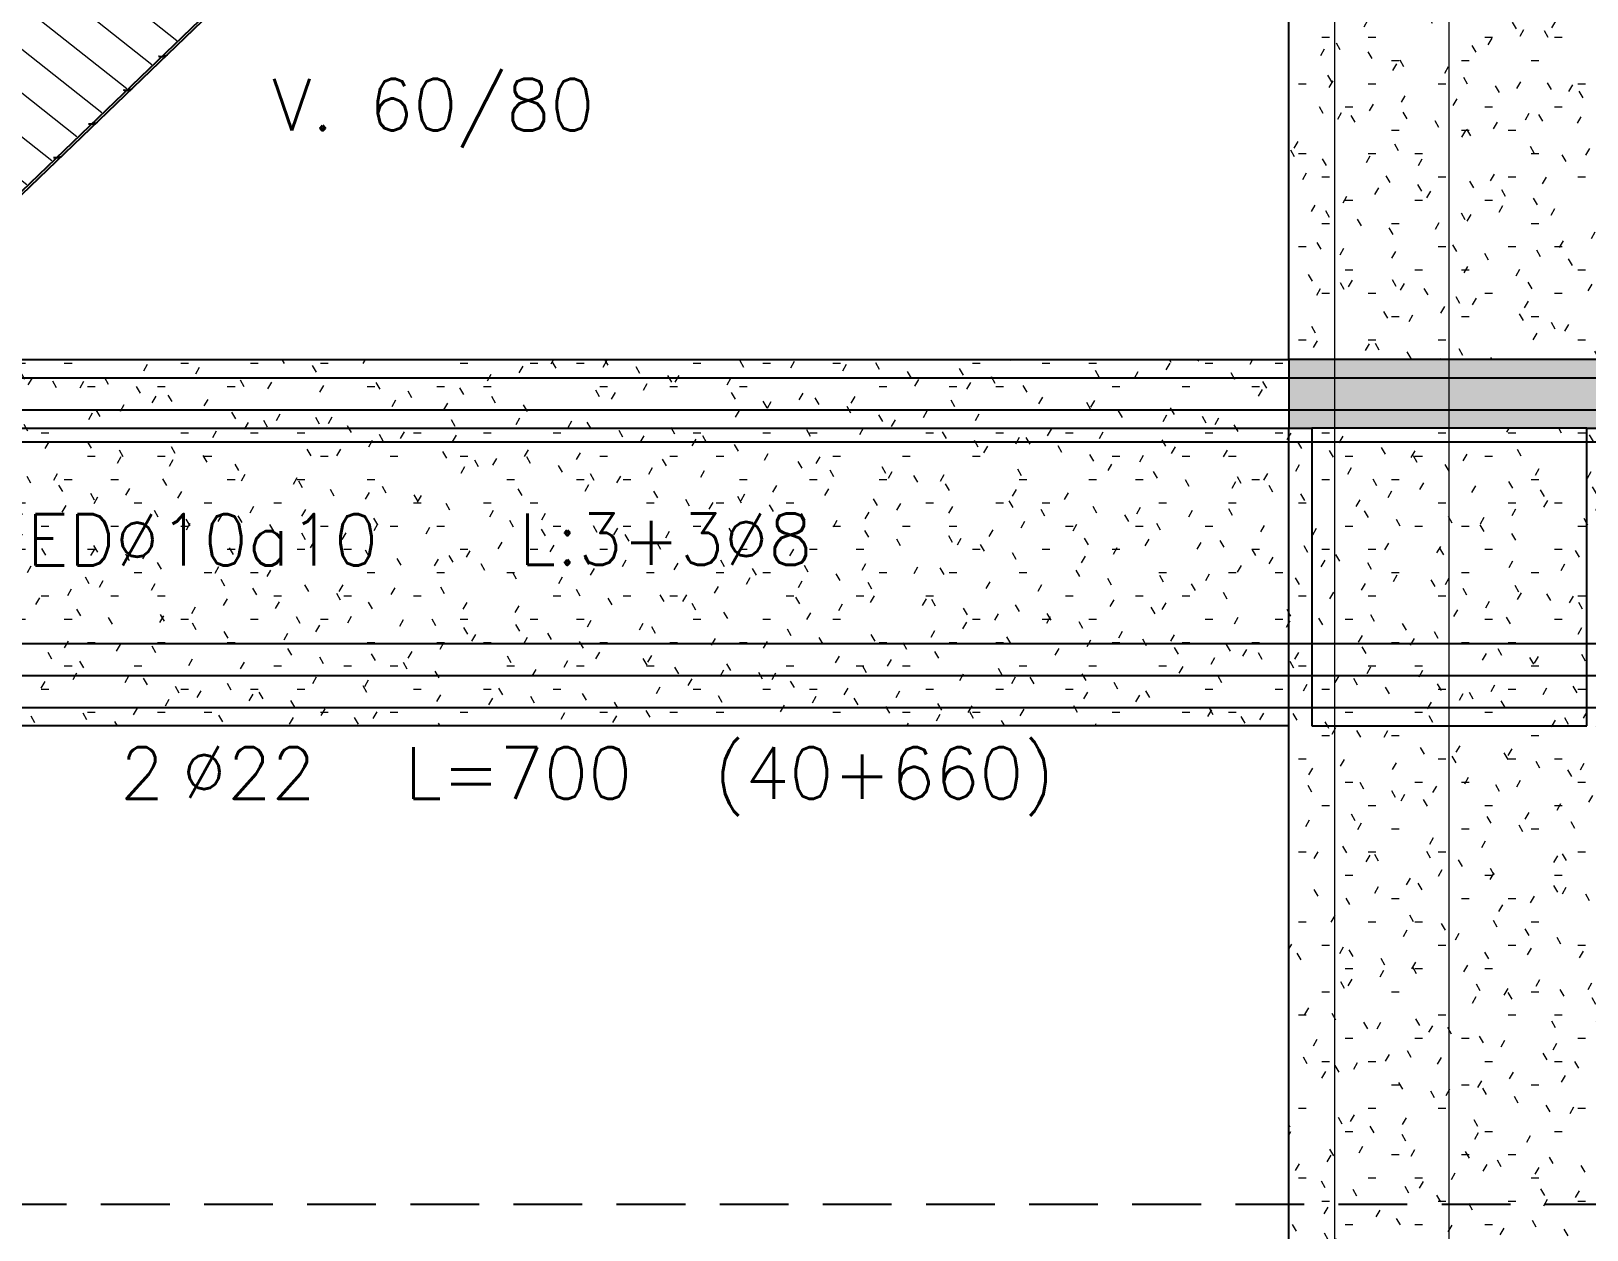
# Model space of a CAD drawing. Extents: x -9282 to 18119, y -11629 to 17404.
# Drawn here: x 1397.2 to 1736.6, y 2966.5 to 3228.1 of the extents above; entities that cross this region are included whole.
import ezdxf
from ezdxf.enums import TextEntityAlignment as Align

# ---------------------------------------------------------------- set-up
doc = ezdxf.new("R2010")
doc.units = 0
doc.header["$LTSCALE"] = 30
doc.header["$MEASUREMENT"] = 0
doc.linetypes.add('EJEH$0$DASHED', pattern=[0.75, 0.5, -0.25])
doc.linetypes.add('EJEH$0$RLE-PROYECCION', pattern=[0.71438, 0.47625, -0.23813])
doc.layers.get('0').update_dxf_attribs({"linetype": 'CONTINUOUS'})
for name, color, linetype in [('EJEH$0$CORTES', 5, 'CONTINUOUS'), ('EJEH$0$RLA-FE', 7, 'CONTINUOUS'), ('EJEH$0$RLA-TEXTOS-FE', 9, 'CONTINUOUS')]:
    doc.layers.add(name, color=color, linetype=linetype)
doc.layers.add('EJEH$0$RLA-ACHURADO', color=30, linetype='EJEH$0$RLE-PROYECCION', lineweight=15, transparency=0.7)
doc.layers.add('EJEH$0$RLA-CONTORNO', color=30, linetype='CONTINUOUS', lineweight=25)
doc.layers.add('EJEH$0$RLA-EJES', color=1, linetype='CONTINUOUS', lineweight=9)
doc.styles.add('EJEH$0$RomanS', font='romans.shx', dxfattribs={"height": 11.25})
pattern_1 = [(0, (-439.582, -2117.392), (20.32, 5.08), [1.676, -13.564, 1.676, -13.564, -81.28]), (0, (-439.582, -2117.392), (20.32, 5.08), [-30.48, 1.676, -28.804, 1.676, -13.564, -35.56]), (0, (-439.582, -2117.392), (20.32, 5.08), [-76.2, 1.676, -8.484, 1.676, -23.724]), (120, (-431.962, -2114.852), (-14.559409, 15.057636), [1.676, -13.564, 1.676, -13.564, -81.28]), (120, (-431.962, -2114.852), (-14.559409, 15.057636), [-30.48, 1.676, -28.804, 1.676, -13.564, -35.56]), (120, (-431.962, -2114.852), (-14.559409, 15.057636), [-76.2, 1.676, -8.484, 1.676, -23.724]), (240, (-429.422, -2104.692), (-5.760591, -20.137636), [1.676, -13.564, 1.676, -13.564, -81.28]), (240, (-429.422, -2104.692), (-5.760591, -20.137636), [-30.48, 1.676, -28.804, 1.676, -13.564, -35.56]), (240, (-429.422, -2104.692), (-5.760591, -20.137636), [-76.2, 1.676, -8.484, 1.676, -23.724])]

# ---------------------------------------------------------------- blocks, each defined once
blk = doc.blocks.new('*U144')
at = {"layer": 'EJEH$0$RLA-FE'}
blk.add_line((0, 0), (918.21, 0), dxfattribs=at)
at = {"layer": 'EJEH$0$RLA-FE', "color": 3, "style": 'EJEH$0$RomanS', "flags": 8}
for tag, p in [('F=', (520.99, 9.32)), ('NUM', (535.4, 9.32))]:
    blk.add_attdef(tag, text='', height=11.25, dxfattribs=at).set_placement(p, align=Align.RIGHT)
at = {"layer": 'EJEH$0$RLA-FE', "color": 3, "style": 'EJEH$0$RomanS'}
for tag, p, flags in [('PHI', (539.29, 9.54), 14), ('DIAM', (549.15, 9.32), 12), ('MINUS', (571.17, 9.32), 13), ('MARK', (584.56, 9.32), 13), ('TEXTO_FE1', (587.86, 9.32), 8), ('TEXTO_FE2', (655.38, 9.34), 8), ('TIPO', (498.8, -75.78), 13), ('NVECES', (484.93, -94.72), 13), ('NUMFE', (488.86, -114.48), 13), ('CAPA', (497.06, -133.6), 13), ('DESPLAZA', (278.34, -151.59), 13), ('ESPACIO', (284.39, -169.95), 13), ('CANT', (298.23, -188.75), 13)]:
    blk.add_attdef(tag, p, '', height=11.25, dxfattribs=dict(at, flags=flags))
blk = doc.blocks.new('*U146')
at = {"layer": 'EJEH$0$RLA-FE'}
blk.add_line((0, 0), (718.21, 0), dxfattribs=at)
at = {"layer": 'EJEH$0$RLA-FE', "color": 3, "style": 'EJEH$0$RomanS', "flags": 8}
for tag, p in [('F=', (522.23, 36.32)), ('NUM', (536.63, 36.32))]:
    blk.add_attdef(tag, text='', height=11.25, dxfattribs=at).set_placement(p, align=Align.RIGHT)
at = {"layer": 'EJEH$0$RLA-FE', "color": 3, "style": 'EJEH$0$RomanS'}
for tag, p, flags in [('PHI', (540.53, 36.54), 14), ('DIAM', (550.39, 36.32), 12), ('MINUS', (572.4, 36.32), 13), ('MARK', (585.8, 36.32), 13), ('TEXTO_FE1', (589.1, 36.32), 8), ('TEXTO_FE2', (656.62, 36.34), 8), ('TIPO', (398.8, -75.78), 13), ('NVECES', (384.93, -94.72), 13), ('NUMFE', (388.86, -114.48), 13), ('CAPA', (397.06, -133.6), 13), ('DESPLAZA', (278.34, -151.59), 13), ('ESPACIO', (284.39, -169.95), 13), ('CANT', (298.23, -188.75), 13)]:
    blk.add_attdef(tag, p, '', height=11.25, dxfattribs=dict(at, flags=flags))
blk = doc.blocks.new('*U147')
at = {"layer": 'EJEH$0$RLA-FE'}
blk.add_line((0, 0), (628.21, 0), dxfattribs=at)
at = {"layer": 'EJEH$0$RLA-FE', "color": 3, "style": 'EJEH$0$RomanS', "flags": 8}
for tag, p in [('F=', (511.75, 66.32)), ('NUM', (526.16, 66.32))]:
    blk.add_attdef(tag, text='', height=11.25, dxfattribs=at).set_placement(p, align=Align.RIGHT)
at = {"layer": 'EJEH$0$RLA-FE', "color": 3, "style": 'EJEH$0$RomanS'}
for tag, p, flags in [('PHI', (530.06, 66.54), 14), ('DIAM', (539.91, 66.32), 12), ('MINUS', (561.93, 66.32), 13), ('MARK', (575.32, 66.32), 13), ('TEXTO_FE1', (578.63, 66.32), 8), ('TEXTO_FE2', (646.15, 66.34), 8), ('TIPO', (353.8, -75.78), 13), ('NVECES', (339.93, -94.72), 13), ('NUMFE', (343.86, -114.48), 13), ('CAPA', (352.06, -133.6), 13), ('DESPLAZA', (278.34, -151.59), 13), ('ESPACIO', (284.39, -169.95), 13), ('CANT', (298.23, -188.75), 13)]:
    blk.add_attdef(tag, p, '', height=11.25, dxfattribs=dict(at, flags=flags))
blk = doc.blocks.new('*U138')
at = {"layer": 'EJEH$0$RLA-FE'}
blk.add_line((0, 0), (578.21, 0), dxfattribs=at)
at = {"layer": 'EJEH$0$RLA-FE', "color": 3, "style": 'EJEH$0$RomanS', "flags": 8}
for tag, p in [('F=', (144.73, -19.89)), ('NUM', (159.14, -19.89))]:
    blk.add_attdef(tag, text='', height=11.25, dxfattribs=at).set_placement(p, align=Align.RIGHT)
at = {"layer": 'EJEH$0$RLA-FE', "color": 3, "style": 'EJEH$0$RomanS'}
for tag, p, flags in [('PHI', (163.04, -19.68), 12), ('DIAM', (172.89, -19.89), 12), ('MINUS', (194.91, -19.89), 13), ('MARK', (208.3, -19.89), 13), ('TEXTO_FE1', (211.61, -19.89), 8), ('TEXTO_FE2', (279.13, -19.88), 8), ('TIPO', (328.8, -57.92), 13), ('NVECES', (314.93, -76.86), 13), ('NUMFE', (318.86, -96.62), 13), ('CAPA', (327.06, -115.74), 13), ('DESPLAZA', (277.18, -134.17), 13), ('ESPACIO', (283.22, -152.53), 13), ('CANT', (297.06, -171.33), 13)]:
    blk.add_attdef(tag, p, '', height=11.25, dxfattribs=dict(at, flags=flags))
blk = doc.blocks.new('*U139')
at = {"layer": 'EJEH$0$RLA-FE'}
blk.add_line((0, 0), (1028.21, 0), dxfattribs=at)
at = {"layer": 'EJEH$0$RLA-FE', "color": 3, "style": 'EJEH$0$RomanS', "flags": 8}
for tag, p in [('F=', (522.11, -47.89)), ('NUM', (536.52, -47.89))]:
    blk.add_attdef(tag, text='', height=11.25, dxfattribs=at).set_placement(p, align=Align.RIGHT)
at = {"layer": 'EJEH$0$RLA-FE', "color": 3, "style": 'EJEH$0$RomanS'}
for tag, p, flags in [('PHI', (540.42, -47.68), 12), ('DIAM', (550.27, -47.89), 12), ('MINUS', (572.29, -47.89), 13), ('MARK', (585.68, -47.89), 13), ('TEXTO_FE1', (588.98, -47.89), 8), ('TEXTO_FE2', (656.51, -47.88), 8), ('TIPO', (553.8, -57.92), 13), ('NVECES', (539.93, -76.86), 13), ('NUMFE', (543.86, -96.62), 13), ('CAPA', (552.06, -115.74), 13), ('DESPLAZA', (277.18, -134.17), 13), ('ESPACIO', (283.22, -152.53), 13), ('CANT', (297.06, -171.33), 13)]:
    blk.add_attdef(tag, p, '', height=11.25, dxfattribs=dict(at, flags=flags))
blk = doc.blocks.new('*U140')
at = {"layer": 'EJEH$0$RLA-FE'}
blk.add_line((0, 0), (628.21, 0), dxfattribs=at)
at = {"layer": 'EJEH$0$RLA-FE', "color": 3, "style": 'EJEH$0$RomanS', "text_generation_flag": 2}
for tag, p, flags in [('NUMFE', (343.86, 256.04), 13), ('NVECES', (339.93, 236.27), 13), ('TIPO', (353.8, 217.34), 13), ('PHI', (532.82, 75.02), 14), ('DIAM', (542.67, 75.23), 12), ('MINUS', (564.69, 75.23), 13), ('MARK', (578.08, 75.23), 13), ('TEXTO_FE1', (581.38, 75.23), 8), ('TEXTO_FE2', (648.91, 75.22), 8)]:
    blk.add_attdef(tag, p, '', height=11.25, rotation=180, dxfattribs=dict(at, flags=flags))
at = {"layer": 'EJEH$0$RLA-FE', "color": 3, "style": 'EJEH$0$RomanS', "text_generation_flag": 2, "flags": 8}
for tag, p in [('F=', (514.51, 75.23)), ('NUM', (528.92, 75.23))]:
    blk.add_attdef(tag, text='', height=11.25, rotation=180, dxfattribs=at).set_placement(p, align=Align.RIGHT)
at = {"layer": 'EJEH$0$RLA-FE', "color": 3, "style": 'EJEH$0$RomanS', "flags": 13}
for tag, p in [('CAPA', (352.06, -133.6)), ('DESPLAZA', (278.34, -151.59)), ('ESPACIO', (284.39, -169.95)), ('CANT', (298.23, -188.75))]:
    blk.add_attdef(tag, p, '', height=11.25, dxfattribs=at)
blk = doc.blocks.new('EJEH')
at = {"layer": 'EJEH$0$RLA-ACHURADO'}
h = blk.add_hatch(dxfattribs=at)
h.set_pattern_fill('SAND - DENSE', color=256, style=0, pattern_type=2)
h.set_pattern_definition(pattern_1)
h.paths.add_polyline_path([(-1169.82, 787), (-1169.82, 1168), (-1174.8, 1168), (-1174.8, 1103), (-1234.8, 1103), (-1234.8, 1168), (-1239.82, 1168), (-1239.82, 787)], flags=0)
h = blk.add_hatch(dxfattribs=at)
h.set_pattern_fill('RLE-ELEMENTOS METALICOS', color=256, angle=6.623, style=0, pattern_type=2)
h.set_pattern_definition([(141.623, (-89.674, -1990.712), (-4.656249, -5.87957), [])])
h.paths.add_polyline_path([(-1555.01, 786.89), (-1239.8, 1089.4), (-1239.82, 1103), (-1267.5, 1103), (-1596.27, 787), (-1571.91, 787)])
h = blk.add_hatch(dxfattribs=at)
h.set_pattern_fill('SAND - DENSE', color=256, style=0, pattern_type=2)
h.set_pattern_definition(pattern_1)
h.paths.add_polyline_path([(-1239.82, 772), (-1239.82, 787), (-1646.82, 787), (-1646.82, 772), (-1429.94, 772)], flags=0)
h = blk.add_hatch(dxfattribs=at)
h.set_pattern_fill('SAND - DENSE', color=256, style=0, pattern_type=2)
h.set_pattern_definition(pattern_1)
h.paths.add_polyline_path([(-439.6, 772), (525.18, 772), (525.18, 787), (-1239.82, 787), (-1239.82, 772), (-1099.83, 772)], flags=0)
h = blk.add_hatch(dxfattribs=at)
h.set_pattern_fill('SAND - DENSE', color=256, style=0, pattern_type=2)
h.set_pattern_definition(pattern_1)
h.paths.add_polyline_path([(-1239.82, 707), (-1239.82, 772), (-1586.82, 772), (-1586.82, 707), (-1429.94, 707)], flags=0)
h = blk.add_hatch(dxfattribs=at)
h.set_pattern_fill('SAND - DENSE', color=256, style=0, pattern_type=2)
h.set_pattern_definition(pattern_1)
h.paths.add_polyline_path([(-1169.82, 391), (-1169.82, 772), (-1174.8, 772), (-1174.8, 707), (-1234.8, 707), (-1234.8, 772), (-1239.82, 772), (-1239.82, 391), (-1174.8, 391)], flags=0)
h = blk.add_hatch(dxfattribs=at)
h.set_pattern_fill('SAND - DENSE', color=256, style=0, pattern_type=2)
h.set_pattern_definition(pattern_1)
h.paths.add_polyline_path([(-1234.8, 707), (-1174.8, 707), (-1174.8, 772), (-1234.8, 772)], flags=0)
at = {"layer": 'EJEH$0$CORTES', "color": 1, "linetype": 'EJEH$0$DASHED'}
blk.add_lwpolyline([(-1646.67, 1314.8), (-1146.48, 1314.8, -0.414214), (-1096.48, 1264.8), (-1096.48, 652.58, -0.414214), (-1146.48, 602.58), (-1646.67, 602.58, -0.414214), (-1696.67, 652.58), (-1696.67, 1264.8, -0.414214)], format="xyb", close=True, dxfattribs=at)
at = {"layer": 'EJEH$0$RLA-CONTORNO'}
for p, q in [((-1239.82, 787), (-1239.82, 1168)), ((-1239.8, 1089.4), (-1554.42, 787)), ((-1553.7, 787), (-1239.8, 1088.71)), ((-1486.38, 853.05), (-1486.42, 853.05)), ((-1486.35, 853.05), (-1486.38, 853.05)), ((-1486.31, 853.05), (-1486.35, 853.05)), ((-1486.28, 853.05), (-1486.31, 853.05)), ((-1486.24, 853.04), (-1486.28, 853.05)), ((-1486.21, 853.04), (-1486.24, 853.04)), ((-1486.17, 853.04), (-1486.21, 853.04)), ((-1486.14, 853.04), (-1486.17, 853.04)), ((-1486.1, 853.04), (-1486.14, 853.04)), ((-1486.06, 853.04), (-1486.1, 853.04)), ((-1486.03, 853.04), (-1486.06, 853.04)), ((-1485.99, 853.04), (-1486.03, 853.04)), ((-1485.96, 853.03), (-1485.99, 853.04)), ((-1485.93, 853.03), (-1485.96, 853.03)), ((-1485.89, 853.03), (-1485.93, 853.03)), ((-1485.86, 853.03), (-1485.89, 853.03)), ((-1485.82, 853.03), (-1485.86, 853.03)), ((-1485.79, 853.03), (-1485.82, 853.03)), ((-1485.75, 853.03), (-1485.79, 853.03)), ((-1485.72, 853.03), (-1485.75, 853.03)), ((-1485.69, 853.03), (-1485.72, 853.03)), ((-1485.65, 853.03), (-1485.69, 853.03)), ((-1485.62, 853.04), (-1485.65, 853.03)), ((-1485.59, 853.04), (-1485.62, 853.04)), ((-1485.56, 853.04), (-1485.59, 853.04)), ((-1485.52, 853.04), (-1485.56, 853.04)), ((-1485.49, 853.04), (-1485.52, 853.04)), ((-1485.46, 853.04), (-1485.49, 853.04)), ((-1485.43, 853.05), (-1485.46, 853.04)), ((-1485.4, 853.05), (-1485.43, 853.05)), ((-1485.37, 853.05), (-1485.4, 853.05)), ((-1485.34, 853.06), (-1485.37, 853.05)), ((-1485.3, 853.06), (-1485.34, 853.06)), ((-1485.27, 853.07), (-1485.3, 853.06)), ((-1485.25, 853.07), (-1485.27, 853.07)), ((-1485.22, 853.08), (-1485.25, 853.07)), ((-1485.19, 853.08), (-1485.22, 853.08)), ((-1485.16, 853.09), (-1485.19, 853.08)), ((-1485.13, 853.09), (-1485.16, 853.09)), ((-1485.1, 853.1), (-1485.13, 853.09)), ((-1485.07, 853.11), (-1485.1, 853.1)), ((-1485.05, 853.11), (-1485.07, 853.11)), ((-1485.02, 853.12), (-1485.05, 853.11)), ((-1484.99, 853.13), (-1485.02, 853.12)), ((-1484.97, 853.14), (-1484.99, 853.13)), ((-1484.94, 853.15), (-1484.97, 853.14)), ((-1484.92, 853.15), (-1484.94, 853.15)), ((-1484.89, 853.16), (-1484.92, 853.15)), ((-1484.87, 853.17), (-1484.89, 853.16)), ((-1484.84, 853.18), (-1484.87, 853.17)), ((-1484.82, 853.2), (-1484.84, 853.18)), ((-1484.8, 853.21), (-1484.82, 853.2)), ((-1484.78, 853.22), (-1484.8, 853.21)), ((-1484.75, 853.23), (-1484.78, 853.22)), ((-1484.73, 853.24), (-1484.75, 853.23)), ((-1484.71, 853.26), (-1484.73, 853.24)), ((-1484.69, 853.27), (-1484.71, 853.26)), ((-1484.67, 853.28), (-1484.69, 853.27)), ((-1484.65, 853.3), (-1484.67, 853.28)), ((-1484.63, 853.31), (-1484.65, 853.3)), ((-1484.61, 853.33), (-1484.63, 853.31)), ((-1484.59, 853.35), (-1484.61, 853.33)), ((-1484.57, 853.36), (-1484.59, 853.35)), ((-1494.03, 845.7), (-1494.07, 845.7)), ((-1494, 845.7), (-1494.03, 845.7)), ((-1493.96, 845.7), (-1494, 845.7)), ((-1493.92, 845.7), (-1493.96, 845.7)), ((-1493.89, 845.69), (-1493.92, 845.7)), ((-1493.85, 845.69), (-1493.89, 845.69)), ((-1493.82, 845.69), (-1493.85, 845.69)), ((-1493.78, 845.69), (-1493.82, 845.69)), ((-1493.75, 845.69), (-1493.78, 845.69)), ((-1493.71, 845.69), (-1493.75, 845.69)), ((-1493.68, 845.69), (-1493.71, 845.69)), ((-1493.64, 845.69), (-1493.68, 845.69)), ((-1493.61, 845.68), (-1493.64, 845.69)), ((-1493.57, 845.68), (-1493.61, 845.68)), ((-1493.54, 845.68), (-1493.57, 845.68)), ((-1493.5, 845.68), (-1493.54, 845.68)), ((-1493.47, 845.68), (-1493.5, 845.68)), ((-1493.43, 845.68), (-1493.47, 845.68)), ((-1493.4, 845.68), (-1493.43, 845.68)), ((-1493.37, 845.68), (-1493.4, 845.68)), ((-1493.33, 845.68), (-1493.37, 845.68)), ((-1493.3, 845.68), (-1493.33, 845.68)), ((-1493.27, 845.69), (-1493.3, 845.68)), ((-1493.23, 845.69), (-1493.27, 845.69)), ((-1493.2, 845.69), (-1493.23, 845.69)), ((-1493.17, 845.69), (-1493.2, 845.69)), ((-1493.14, 845.69), (-1493.17, 845.69)), ((-1493.11, 845.69), (-1493.14, 845.69)), ((-1493.07, 845.7), (-1493.11, 845.69)), ((-1493.04, 845.7), (-1493.07, 845.7)), ((-1493.01, 845.7), (-1493.04, 845.7)), ((-1492.98, 845.71), (-1493.01, 845.7)), ((-1492.95, 845.71), (-1492.98, 845.71)), ((-1492.92, 845.72), (-1492.95, 845.71)), ((-1492.89, 845.72), (-1492.92, 845.72)), ((-1492.86, 845.73), (-1492.89, 845.72)), ((-1492.83, 845.73), (-1492.86, 845.73)), ((-1492.81, 845.74), (-1492.83, 845.73)), ((-1492.78, 845.74), (-1492.81, 845.74)), ((-1492.75, 845.75), (-1492.78, 845.74)), ((-1492.72, 845.76), (-1492.75, 845.75)), ((-1492.69, 845.76), (-1492.72, 845.76)), ((-1492.67, 845.77), (-1492.69, 845.76)), ((-1492.64, 845.78), (-1492.67, 845.77)), ((-1492.62, 845.79), (-1492.64, 845.78)), ((-1492.59, 845.8), (-1492.62, 845.79)), ((-1492.56, 845.8), (-1492.59, 845.8)), ((-1492.54, 845.81), (-1492.56, 845.8)), ((-1492.52, 845.82), (-1492.54, 845.81)), ((-1492.49, 845.83), (-1492.52, 845.82)), ((-1492.47, 845.85), (-1492.49, 845.83)), ((-1492.44, 845.86), (-1492.47, 845.85)), ((-1492.42, 845.87), (-1492.44, 845.86)), ((-1492.4, 845.88), (-1492.42, 845.87)), ((-1492.38, 845.89), (-1492.4, 845.88)), ((-1492.36, 845.91), (-1492.38, 845.89)), ((-1492.34, 845.92), (-1492.36, 845.91)), ((-1492.32, 845.93), (-1492.34, 845.92)), ((-1492.29, 845.95), (-1492.32, 845.93)), ((-1492.28, 845.96), (-1492.29, 845.95)), ((-1492.26, 845.98), (-1492.28, 845.96)), ((-1492.24, 846), (-1492.26, 845.98)), ((-1492.22, 846.01), (-1492.24, 846)), ((-1501.68, 838.35), (-1501.71, 838.35)), ((-1501.64, 838.35), (-1501.68, 838.35)), ((-1501.61, 838.35), (-1501.64, 838.35)), ((-1501.57, 838.35), (-1501.61, 838.35)), ((-1501.54, 838.34), (-1501.57, 838.35)), ((-1501.5, 838.34), (-1501.54, 838.34)), ((-1501.46, 838.34), (-1501.5, 838.34)), ((-1501.43, 838.34), (-1501.46, 838.34)), ((-1501.39, 838.34), (-1501.43, 838.34)), ((-1500.82, 838.34), (-1500.85, 838.34)), ((-1500.78, 838.34), (-1500.82, 838.34)), ((-1500.75, 838.34), (-1500.78, 838.34)), ((-1500.72, 838.35), (-1500.75, 838.34)), ((-1500.69, 838.35), (-1500.72, 838.35)), ((-1500.66, 838.35), (-1500.69, 838.35)), ((-1500.63, 838.36), (-1500.66, 838.35)), ((-1500.6, 838.36), (-1500.63, 838.36)), ((-1500.57, 838.37), (-1500.6, 838.36)), ((-1500.54, 838.37), (-1500.57, 838.37)), ((-1500.51, 838.38), (-1500.54, 838.37)), ((-1500.48, 838.38), (-1500.51, 838.38)), ((-1500.45, 838.39), (-1500.48, 838.38)), ((-1500.42, 838.39), (-1500.45, 838.39)), ((-1500.4, 838.4), (-1500.42, 838.39)), ((-1500.37, 838.41), (-1500.4, 838.4)), ((-1500.34, 838.41), (-1500.37, 838.41)), ((-1500.31, 838.42), (-1500.34, 838.41)), ((-1500.29, 838.43), (-1500.31, 838.42)), ((-1500.26, 838.44), (-1500.29, 838.43)), ((-1500.24, 838.45), (-1500.26, 838.44)), ((-1500.21, 838.45), (-1500.24, 838.45)), ((-1500.19, 838.46), (-1500.21, 838.45)), ((-1500.16, 838.47), (-1500.19, 838.46)), ((-1500.14, 838.48), (-1500.16, 838.47)), ((-1500.11, 838.5), (-1500.14, 838.48)), ((-1500.09, 838.51), (-1500.11, 838.5)), ((-1500.07, 838.52), (-1500.09, 838.51)), ((-1500.05, 838.53), (-1500.07, 838.52)), ((-1500.03, 838.54), (-1500.05, 838.53)), ((-1500, 838.56), (-1500.03, 838.54)), ((-1499.98, 838.57), (-1500, 838.56)), ((-1499.96, 838.58), (-1499.98, 838.57)), ((-1499.94, 838.6), (-1499.96, 838.58)), ((-1499.92, 838.61), (-1499.94, 838.6)), ((-1499.9, 838.63), (-1499.92, 838.61)), ((-1499.88, 838.65), (-1499.9, 838.63)), ((-1499.87, 838.66), (-1499.88, 838.65)), ((-1501.36, 838.34), (-1501.39, 838.34)), ((-1501.32, 838.34), (-1501.36, 838.34)), ((-1501.29, 838.34), (-1501.32, 838.34)), ((-1501.25, 838.33), (-1501.29, 838.34)), ((-1501.22, 838.33), (-1501.25, 838.33)), ((-1501.18, 838.33), (-1501.22, 838.33)), ((-1501.15, 838.33), (-1501.18, 838.33)), ((-1501.12, 838.33), (-1501.15, 838.33)), ((-1501.08, 838.33), (-1501.12, 838.33)), ((-1501.05, 838.33), (-1501.08, 838.33)), ((-1501.01, 838.33), (-1501.05, 838.33)), ((-1500.98, 838.33), (-1501.01, 838.33)), ((-1500.95, 838.33), (-1500.98, 838.33)), ((-1500.91, 838.34), (-1500.95, 838.33)), ((-1500.88, 838.34), (-1500.91, 838.34)), ((-1500.85, 838.34), (-1500.88, 838.34)), ((-1509.32, 831), (-1509.36, 831)), ((-1509.29, 831), (-1509.32, 831)), ((-1509.25, 831), (-1509.29, 831)), ((-1509.22, 831), (-1509.25, 831)), ((-1509.18, 830.99), (-1509.22, 831)), ((-1509.15, 830.99), (-1509.18, 830.99)), ((-1509.11, 830.99), (-1509.15, 830.99)), ((-1509.08, 830.99), (-1509.11, 830.99)), ((-1509.04, 830.99), (-1509.08, 830.99)), ((-1509.01, 830.99), (-1509.04, 830.99)), ((-1508.97, 830.99), (-1509.01, 830.99)), ((-1508.94, 830.99), (-1508.97, 830.99)), ((-1508.9, 830.98), (-1508.94, 830.99)), ((-1508.87, 830.98), (-1508.9, 830.98)), ((-1508.83, 830.98), (-1508.87, 830.98)), ((-1508.8, 830.98), (-1508.83, 830.98)), ((-1508.76, 830.98), (-1508.8, 830.98)), ((-1508.73, 830.98), (-1508.76, 830.98)), ((-1508.69, 830.98), (-1508.73, 830.98)), ((-1508.66, 830.98), (-1508.69, 830.98)), ((-1508.63, 830.98), (-1508.66, 830.98)), ((-1508.59, 830.98), (-1508.63, 830.98)), ((-1508.56, 830.99), (-1508.59, 830.98)), ((-1508.53, 830.99), (-1508.56, 830.99)), ((-1508.5, 830.99), (-1508.53, 830.99)), ((-1508.46, 830.99), (-1508.5, 830.99)), ((-1508.43, 830.99), (-1508.46, 830.99)), ((-1508.4, 830.99), (-1508.43, 830.99)), ((-1508.37, 831), (-1508.4, 830.99)), ((-1508.34, 831), (-1508.37, 831)), ((-1508.31, 831), (-1508.34, 831)), ((-1508.28, 831.01), (-1508.31, 831)), ((-1508.25, 831.01), (-1508.28, 831.01)), ((-1508.22, 831.02), (-1508.25, 831.01)), ((-1508.19, 831.02), (-1508.22, 831.02)), ((-1508.16, 831.03), (-1508.19, 831.02)), ((-1508.13, 831.03), (-1508.16, 831.03)), ((-1508.1, 831.04), (-1508.13, 831.03)), ((-1508.07, 831.04), (-1508.1, 831.04)), ((-1508.04, 831.05), (-1508.07, 831.04)), ((-1508.02, 831.06), (-1508.04, 831.05)), ((-1507.99, 831.06), (-1508.02, 831.06)), ((-1507.96, 831.07), (-1507.99, 831.06)), ((-1507.94, 831.08), (-1507.96, 831.07)), ((-1507.91, 831.09), (-1507.94, 831.08)), ((-1507.88, 831.1), (-1507.91, 831.09)), ((-1507.86, 831.1), (-1507.88, 831.1)), ((-1507.83, 831.11), (-1507.86, 831.1)), ((-1507.81, 831.12), (-1507.83, 831.11)), ((-1507.79, 831.13), (-1507.81, 831.12)), ((-1507.76, 831.15), (-1507.79, 831.13)), ((-1507.74, 831.16), (-1507.76, 831.15)), ((-1507.72, 831.17), (-1507.74, 831.16)), ((-1507.69, 831.18), (-1507.72, 831.17)), ((-1507.67, 831.19), (-1507.69, 831.18)), ((-1507.65, 831.21), (-1507.67, 831.19)), ((-1507.63, 831.22), (-1507.65, 831.21)), ((-1507.61, 831.23), (-1507.63, 831.22)), ((-1507.59, 831.25), (-1507.61, 831.23)), ((-1507.57, 831.26), (-1507.59, 831.25)), ((-1507.55, 831.28), (-1507.57, 831.26)), ((-1507.53, 831.3), (-1507.55, 831.28)), ((-1507.51, 831.31), (-1507.53, 831.3)), ((-1646.82, 787), (-1239.82, 787)), ((525.18, 787), (-1239.82, 787)), ((-1239.82, 787), (-1239.82, 772)), ((-1586.82, 772), (-1239.82, 772)), ((-1239.82, 391), (-1239.82, 772)), ((-1239.82, 772), (-1234.8, 772)), ((-1234.8, 772), (-1234.8, 707)), ((-1174.8, 772), (-1234.79, 772)), ((-1174.8, 772), (-509.82, 772)), ((-1174.8, 707), (-1174.8, 772)), ((-1239.82, 707), (-1586.82, 707)), ((-1234.8, 707), (-1174.8, 707))]:
    blk.add_line(p, q, dxfattribs=at)
at = {"layer": 'EJEH$0$RLA-EJES'}
for p, q in [((-1229.82, -657.75), (-1229.82, 1463)), ((-1204.82, -657.75), (-1204.82, 1442.34))]:
    blk.add_line(p, q, dxfattribs=at)
at = {"layer": 'EJEH$0$RLA-FE'}
for name, p in [('*U147', (-1644.33, 769)), ('*U146', (-1644.33, 776)), ('*U144', (-1644.33, 783)), ('*U139', (-1644.33, 718))]:
    blk.add_blockref(name, p, dxfattribs=at)
at = {"layer": 'EJEH$0$RLA-FE', "xscale": -1, "rotation": 180}
blk.add_blockref('*U140', (-1644.33, 725), dxfattribs=at)
at = {"layer": 'EJEH$0$RLA-FE'}
ref = blk.add_blockref('*U138', (-1644.33, 711), dxfattribs=at)
ref.add_attrib('DIAM', '22', (-1471.44, 691.11), dxfattribs={"color": 3, "height": 11.25, "style": 'EJEH$0$RomanS'})
ref.add_attrib('NUM', '2', dxfattribs={"color": 3, "height": 11.25, "style": 'EJEH$0$RomanS'}).set_placement((-1485.19, 691.11), align=Align.RIGHT)
ref.add_attrib('TEXTO_FE1', 'L=700', (-1432.73, 691.11), dxfattribs={"color": 3, "height": 11.25, "style": 'EJEH$0$RomanS'})
ref.add_attrib('TEXTO_FE2', '(40+660)', (-1365.21, 691.12), dxfattribs={"color": 3, "height": 11.25, "style": 'EJEH$0$RomanS'})
ref.add_attrib('PHI', '%%C', (-1481.29, 691.32), dxfattribs={"color": 3, "height": 11.25, "style": 'EJEH$0$RomanS'})
at = {"layer": 'EJEH$0$RLA-TEXTOS-FE', "color": 9, "style": 'EJEH$0$RomanS'}
for s, p in [('ED%%C10a10', (-1476.85, 742)), ('L:3+3%%C8', (-1375.8, 742.15))]:
    blk.add_text(s, height=11.25, dxfattribs=at).set_placement(p, align=Align.CENTER)
at = {"layer": 'EJEH$0$RLA-TEXTOS-FE', "color": 9, "insert": (-1426.5, 848.19), "char_height": 11.25, "width": 114.8411, "attachment_point": 2, "line_spacing_factor": 0.941778, "style": 'EJEH$0$RomanS'}
blk.add_mtext('V. 60/80', dxfattribs=at)

msp = doc.modelspace()

# ---------------------------------------------------------------- block references
msp.add_blockref('EJEH', (2911.44, 2369.47))

doc.saveas('drawing.dxf')
